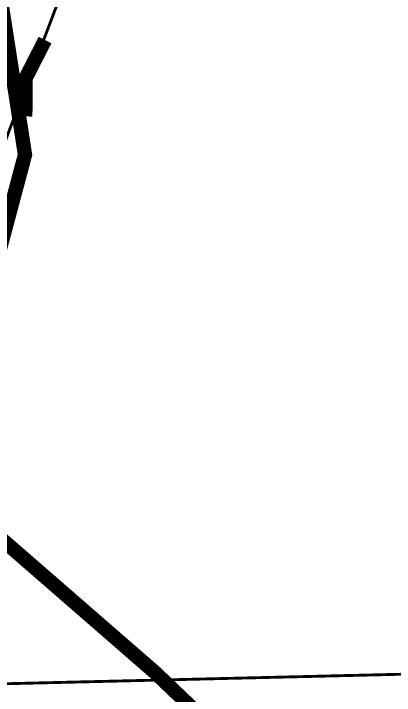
# Model space of a CAD drawing. Header units: metres. Extents: x 326467 to 340077, y 1811030 to 1824953.
# Drawn here: x 327893.4 to 327973.8, y 1814220 to 1814364 of the extents above; entities that cross this region are included whole.
import ezdxf

# ---------------------------------------------------------------- set-up
doc = ezdxf.new("R2010")
doc.units = ezdxf.units.M
doc.header["$MEASUREMENT"] = 0
for name, color, linetype in [('CRZ LINE FOR RIVER OR CREEK', 84, 'Continuous'), ('NDZ-200M FROM CRZ', 30, 'Continuous'), ('SURVEY PLOT BOUNDARY', 35, 'Continuous'), ('VILLAGE BOUNDARY', 212, 'Continuous')]:
    doc.layers.add(name, color=color, linetype=linetype)

# ---------------------------------------------------------------- blocks, each defined once
blk = doc.blocks.new('16')
at = {"layer": 'CRZ LINE FOR RIVER OR CREEK', "ltscale": 0.1, "const_width": 3.03, "flags": 128}
blk.add_lwpolyline([(327591.94, 1814243.58), (327622.52, 1814277.71), (327657.3, 1814332.03), (327673.72, 1814364.25), (327706.25, 1814388.26), (327761.56, 1814408.25), (327815.48, 1814411.46), (327847.92, 1814411.42), (327886.2, 1814446.04), (327904.91, 1814461.53), (327917, 1814457.39), (327916.92, 1814447.28), (327894.89, 1814405.52), (327889.08, 1814377.77), (327895.84, 1814334.23), (327883.87, 1814289.26), (327867.07, 1814273.8), (327923.29, 1814224.85), (327949.56, 1814199.67), (327989.27, 1814131.35), (328008.19, 1814119.38), (328039.76, 1814124.89), (328083.28, 1814115.77), (328132.53, 1814097.89)], dxfattribs=at)
at = {"layer": 'NDZ-200M FROM CRZ', "const_width": 3.03, "flags": 128}
blk.add_lwpolyline([(328132.53, 1814097.89), (328083.28, 1814115.77), (328039.76, 1814124.89), (328008.19, 1814119.38), (327989.27, 1814131.35), (327949.56, 1814199.67), (327923.29, 1814224.85), (327867.07, 1814273.8), (327883.87, 1814289.26), (327895.84, 1814334.23), (327889.08, 1814377.77), (327894.89, 1814405.52), (327916.92, 1814447.28), (327917, 1814457.39), (327904.91, 1814461.53), (327886.2, 1814446.04), (327847.92, 1814411.42), (327815.48, 1814411.46), (327761.56, 1814408.25), (327706.25, 1814388.26), (327673.72, 1814364.25), (327657.3, 1814332.03), (327622.52, 1814277.71), (327591.94, 1814243.58)], dxfattribs=at)
at = {"layer": 'SURVEY PLOT BOUNDARY', "lineweight": 18, "const_width": 0.606}
for points in [[(328180.02, 1814489.73), (328171.81, 1814473.62), (328134.84, 1814397.08), (328053.49, 1814333.02), (328053.43, 1814324.93), (328101.28, 1814239.65), (328101.22, 1814231.56), (328101.19, 1814227.52), (327846.45, 1814221.4), (327838.37, 1814221.46), (327834.33, 1814221.49), (327834.61, 1814257.88), (327846.8, 1814265.87), (327863.03, 1814273.84), (327871.15, 1814277.82), (327875.25, 1814285.87), (327875.31, 1814293.96), (327916.58, 1814402.81), (327965.56, 1814463.08), (328002.28, 1814507.27), (328014.44, 1814511.22)], [(328192.01, 1813947.83), (328171.83, 1813952.03), (328168.04, 1813984.41), (328160.05, 1813996.6), (328151.99, 1814000.7), (328135.92, 1814012.96), (328127.86, 1814017.06), (328103.67, 1814025.34), (328031.03, 1814042.07), (327986.63, 1814050.5), (327938.53, 1814103.43), (327834.3, 1814217.45), (327838.37, 1814221.46), (327846.45, 1814221.4), (328101.19, 1814227.52), (328101.22, 1814231.56), (328294.76, 1814165.38)]]:
    blk.add_lwpolyline(points, dxfattribs=at)
blk.add_lwpolyline([(327863.03, 1814273.84), (327846.8, 1814265.87), (327798.38, 1814278.38), (327802.42, 1814278.35), (327774.22, 1814290.69), (327681.49, 1814323.76), (327681.59, 1814335.89), (327754.66, 1814375.75), (327811.32, 1814383.4), (327962.39, 1814576.32), (327970.88, 1814628.81), (328063.76, 1814615.97), (328043.05, 1814551.43), (328042.99, 1814543.35), (328042.92, 1814535.26), (328014.44, 1814511.22), (328002.28, 1814507.27), (327965.56, 1814463.08), (327916.58, 1814402.81), (327875.31, 1814293.96), (327875.25, 1814285.87), (327871.15, 1814277.82)], close=True, dxfattribs=at)
at = {"layer": 'VILLAGE BOUNDARY', "lineweight": 50, "const_width": 3.03}
blk.add_lwpolyline([(327900.07, 1814358.46), (327895.96, 1814350.4), (327895.9, 1814342.32)], dxfattribs=at)

msp = doc.modelspace()

# ---------------------------------------------------------------- block references
msp.add_blockref('16', (0, 0))

doc.saveas('drawing.dxf')
